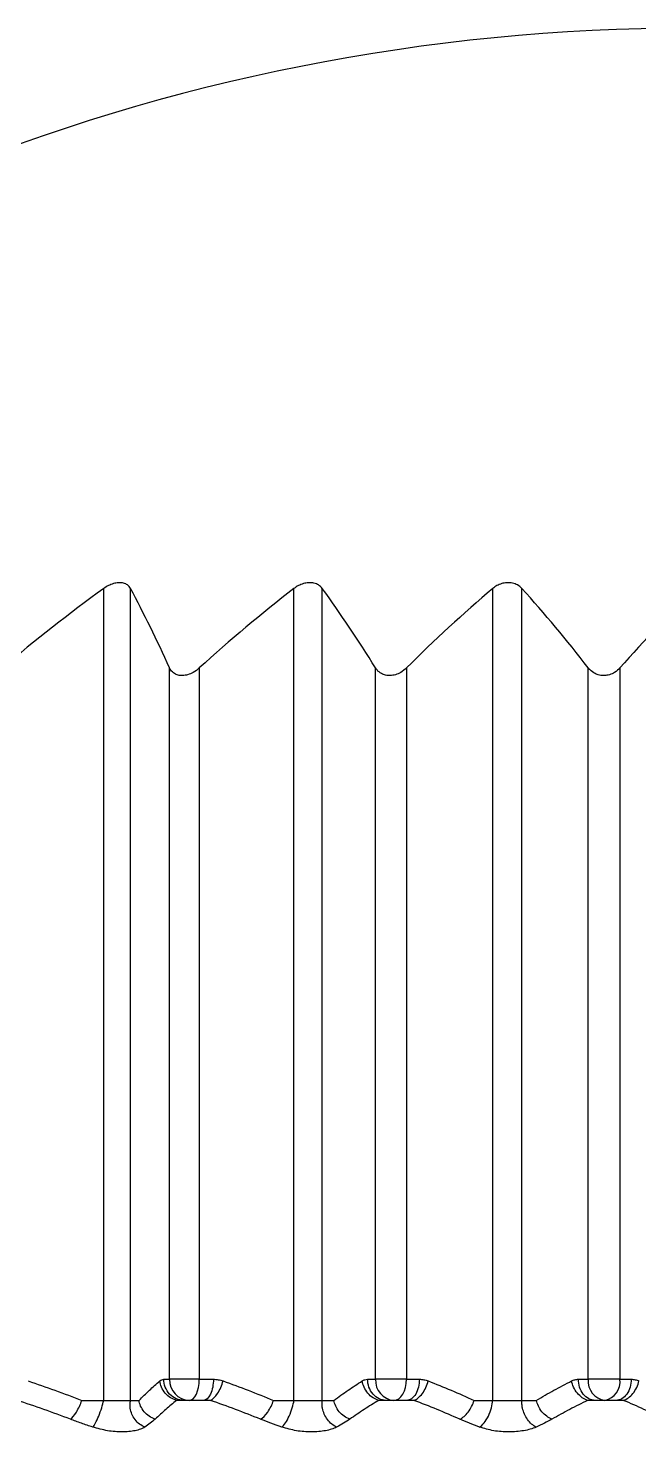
# Model space of a CAD drawing. Header units: inches. Extents: x 24920 to 61775, y 10942 to 38819.
# Drawn here: x 58778.04 to 58780.94, y 31336.41 to 31343.06 of the extents above; entities that cross this region are included whole.
import ezdxf

# ---------------------------------------------------------------- set-up
doc = ezdxf.new("R2010")
doc.units = ezdxf.units.IN
doc.header["$MEASUREMENT"] = 0
doc.layers.add('FF-FIXT', color=2, linetype='Continuous')

# ---------------------------------------------------------------- blocks, each defined once
blk = doc.blocks.new('sgg')
at = {"layer": 'FF-FIXT', "color": 8, "ltscale": 3}
for p, q in [((58778.4006, 31161.0596), (58778.4005, 31164.9051)), ((58778.528, 31161.0596), (58778.5279, 31164.9051)), ((58779.3027, 31161.0596), (58779.3026, 31164.9051)), ((58779.4371, 31161.0596), (58779.437, 31164.9051)), ((58780.245, 31161.0597), (58780.245, 31164.9051)), ((58780.3836, 31161.0597), (58780.3835, 31164.9051)), ((58778.713, 31161.1596), (58778.713, 31164.5288)), ((58778.8537, 31164.5288), (58778.8537, 31161.1596)), ((58779.6896, 31161.1596), (58779.6895, 31164.5289)), ((58779.8363, 31164.5289), (58779.8363, 31161.1596)), ((58780.6982, 31161.1597), (58780.6981, 31164.5289)), ((58780.8478, 31164.5289), (58780.8478, 31161.1597)), ((58778.6854, 31161.1596), (58778.713, 31161.1596)), ((58778.8537, 31161.1596), (58778.713, 31161.1596)), ((58778.8537, 31161.1596), (58778.9207, 31161.1596)), ((58779.6519, 31161.1596), (58779.6896, 31161.1596)), ((58779.8363, 31161.1596), (58779.6896, 31161.1596)), ((58779.8363, 31161.1596), (58779.8973, 31161.1596)), ((58780.6513, 31161.1597), (58780.6982, 31161.1597)), ((58780.8478, 31161.1597), (58780.6982, 31161.1597)), ((58780.8478, 31161.1597), (58780.9015, 31161.1597)), ((58778.2966, 31161.0596), (58778.4006, 31161.0596)), ((58778.528, 31161.0596), (58778.5681, 31161.0596)), ((58778.7786, 31161.0596), (58778.7458, 31161.0596)), ((58778.8732, 31161.0596), (58778.7786, 31161.0596)), ((58778.8062, 31161.0596), (58778.7786, 31161.0596)), ((58778.8732, 31161.0596), (58778.8062, 31161.0596)), ((58778.9063, 31161.0596), (58778.8732, 31161.0596)), ((58778.8904, 31161.0666), (58778.8814, 31161.0596)), ((58779.2053, 31161.0596), (58779.3027, 31161.0596)), ((58779.4371, 31161.0596), (58779.4918, 31161.0596)), ((58779.7388, 31161.0596), (58779.7045, 31161.0596)), ((58779.8374, 31161.0596), (58779.7388, 31161.0596)), ((58779.7765, 31161.0596), (58779.7388, 31161.0596)), ((58779.8374, 31161.0596), (58779.7765, 31161.0596)), ((58779.8719, 31161.0596), (58779.8374, 31161.0596)), ((58779.8593, 31161.0666), (58779.8459, 31161.0596)), ((58780.1564, 31161.0597), (58780.245, 31161.0597)), ((58780.3836, 31161.0597), (58780.4518, 31161.0597)), ((58780.73, 31161.0597), (58780.695, 31161.0597)), ((58780.7769, 31161.0597), (58780.73, 31161.0597)), ((58780.8306, 31161.0597), (58780.73, 31161.0597)), ((58780.8306, 31161.0597), (58780.7769, 31161.0597)), ((58780.8657, 31161.0597), (58780.8306, 31161.0597)), ((58780.8565, 31161.0666), (58780.8391, 31161.0596))]:
    blk.add_line(p, q, dxfattribs=at)
at = {"layer": 'FF-FIXT', "color": 8, "ltscale": 3, "flags": 128}
for points in [[(58778.8062, 31161.0596), (58778.8155, 31161.0615), (58778.8244, 31161.0672), (58778.8326, 31161.0765), (58778.8398, 31161.0889), (58778.8457, 31161.1041), (58778.8501, 31161.1214), (58778.8528, 31161.1401), (58778.8537, 31161.1596)], [(58779.7765, 31161.0596), (58779.7882, 31161.0616), (58779.7994, 31161.0673), (58779.8097, 31161.0765), (58779.8188, 31161.0889), (58779.8262, 31161.1041), (58779.8318, 31161.1214), (58779.8352, 31161.1401), (58779.8363, 31161.1596)]]:
    blk.add_lwpolyline(points, dxfattribs=at)
at = {"layer": 'FF-FIXT', "color": 8, "ltscale": 3}
for centre, radius, start, end in [((58781.1834, 31158.0597), 9.5, 90.00122, 134.64926), ((58778.8097, 31161.1563), 0.0968, 178.05271, 267.90762), ((58779.7835, 31161.1535), 0.0941, 176.27311, 265.70225), ((58780.789, 31161.1502), 0.0913, 174.02547, 262.39768), ((58780.7594, 31161.1472), 0.0893, 281.31784, 7.9954)]:
    blk.add_arc(centre, radius, start, end, dxfattribs=at)
for points, knots in [([(58778.5279, 31164.9051), (58778.5245, 31164.9114), (58778.5197, 31164.9172), (58778.5134, 31164.9218), (58778.5082, 31164.9255), (58778.5018, 31164.9286), (58778.4946, 31164.9305), (58778.4873, 31164.9324), (58778.479, 31164.9331), (58778.4703, 31164.9325), (58778.4627, 31164.9321), (58778.4547, 31164.9306), (58778.4469, 31164.9283), (58778.4388, 31164.926), (58778.4309, 31164.9227), (58778.4234, 31164.919), (58778.4153, 31164.9149), (58778.4076, 31164.9102), (58778.4005, 31164.9051)], [0, 0, 0, 0, 0.0000337382, 0.0000337382, 0.0000337382, 0.0000613606, 0.0000613606, 0.0000613606, 0.0000892256, 0.0000892256, 0.0000892256, 0.0001137012, 0.0001137012, 0.0001137012, 0.0001388699, 0.0001388699, 0.0001388699, 0.0001659953, 0.0001659953, 0.0001659953, 0.0001659953]), ([(58779.437, 31164.9051), (58779.4324, 31164.9114), (58779.4263, 31164.9172), (58779.4189, 31164.9218), (58779.4128, 31164.9256), (58779.4056, 31164.9286), (58779.3976, 31164.9305), (58779.3897, 31164.9324), (58779.3807, 31164.9331), (58779.3717, 31164.9326), (58779.3637, 31164.9321), (58779.3555, 31164.9306), (58779.3476, 31164.9283), (58779.3395, 31164.926), (58779.3317, 31164.9228), (58779.3244, 31164.919), (58779.3165, 31164.9149), (58779.3092, 31164.9102), (58779.3026, 31164.9051)], [0, 0, 0, 0, 0.0000337382, 0.0000337382, 0.0000337382, 0.0000613606, 0.0000613606, 0.0000613606, 0.0000892256, 0.0000892256, 0.0000892256, 0.0001137012, 0.0001137012, 0.0001137012, 0.0001388699, 0.0001388699, 0.0001388699, 0.0001659953, 0.0001659953, 0.0001659953, 0.0001659953]), ([(58780.3835, 31164.9051), (58780.3778, 31164.9114), (58780.3707, 31164.9172), (58780.3623, 31164.9218), (58780.3554, 31164.9256), (58780.3475, 31164.9286), (58780.339, 31164.9305), (58780.3305, 31164.9324), (58780.3211, 31164.9331), (58780.3119, 31164.9326), (58780.3038, 31164.9321), (58780.2955, 31164.9306), (58780.2878, 31164.9283), (58780.2798, 31164.926), (58780.2722, 31164.9228), (58780.2653, 31164.919), (58780.2578, 31164.915), (58780.251, 31164.9102), (58780.245, 31164.9051)], [0, 0, 0, 0, 0.0000337382, 0.0000337382, 0.0000337382, 0.0000613606, 0.0000613606, 0.0000613606, 0.0000892256, 0.0000892256, 0.0000892256, 0.0001137012, 0.0001137012, 0.0001137012, 0.0001388699, 0.0001388699, 0.0001388699, 0.0001659953, 0.0001659953, 0.0001659953, 0.0001659953]), ([(58778.8537, 31164.5288), (58778.845, 31164.521), (58778.8351, 31164.5136), (58778.8242, 31164.5076), (58778.8161, 31164.5032), (58778.8073, 31164.4993), (58778.7984, 31164.4967), (58778.7908, 31164.4945), (58778.7828, 31164.4931), (58778.7753, 31164.4928), (58778.7677, 31164.4925), (58778.7603, 31164.4932), (58778.7537, 31164.4949), (58778.7472, 31164.4965), (58778.7413, 31164.499), (58778.7362, 31164.5021), (58778.7288, 31164.5067), (58778.7229, 31164.5126), (58778.7184, 31164.5191), (58778.7163, 31164.5222), (58778.7145, 31164.5255), (58778.713, 31164.5288)], [0, 0, 0, 0, 0.000037755, 0.000037755, 0.000037755, 0.0000657467, 0.0000657467, 0.0000657467, 0.0000895473, 0.0000895473, 0.0000895473, 0.0001134069, 0.0001134069, 0.0001134069, 0.0001365653, 0.0001365653, 0.0001365653, 0.0001706438, 0.0001706438, 0.0001706438, 0.000186607, 0.000186607, 0.000186607, 0.000186607]), ([(58779.8363, 31164.5289), (58779.8284, 31164.521), (58779.8191, 31164.5137), (58779.8086, 31164.5076), (58779.8009, 31164.5032), (58779.7923, 31164.4994), (58779.7833, 31164.4968), (58779.7757, 31164.4945), (58779.7676, 31164.4932), (58779.7598, 31164.4928), (58779.7519, 31164.4925), (58779.7441, 31164.4932), (58779.7369, 31164.4949), (58779.73, 31164.4965), (58779.7234, 31164.499), (58779.7177, 31164.5021), (58779.7093, 31164.5067), (58779.7022, 31164.5126), (58779.6966, 31164.5192), (58779.694, 31164.5223), (58779.6916, 31164.5255), (58779.6895, 31164.5289)], [0, 0, 0, 0, 0.000037755, 0.000037755, 0.000037755, 0.0000657467, 0.0000657467, 0.0000657467, 0.0000895473, 0.0000895473, 0.0000895473, 0.0001134069, 0.0001134069, 0.0001134069, 0.0001365653, 0.0001365653, 0.0001365653, 0.0001706438, 0.0001706438, 0.0001706438, 0.000186607, 0.000186607, 0.000186607, 0.000186607]), ([(58780.8478, 31164.5289), (58780.8408, 31164.521), (58780.8324, 31164.5137), (58780.8226, 31164.5077), (58780.8153, 31164.5032), (58780.807, 31164.4994), (58780.7982, 31164.4968), (58780.7908, 31164.4946), (58780.7828, 31164.4932), (58780.7748, 31164.4929), (58780.7669, 31164.4925), (58780.7588, 31164.4933), (58780.7512, 31164.4949), (58780.7439, 31164.4965), (58780.7369, 31164.499), (58780.7306, 31164.5022), (58780.7214, 31164.5067), (58780.7133, 31164.5127), (58780.7067, 31164.5192), (58780.7036, 31164.5223), (58780.7007, 31164.5255), (58780.6981, 31164.5289)], [0, 0, 0, 0, 0.000037755, 0.000037755, 0.000037755, 0.0000657467, 0.0000657467, 0.0000657467, 0.0000895473, 0.0000895473, 0.0000895473, 0.0001134069, 0.0001134069, 0.0001134069, 0.0001365653, 0.0001365653, 0.0001365653, 0.0001706438, 0.0001706438, 0.0001706438, 0.000186607, 0.000186607, 0.000186607, 0.000186607]), ([(58778.0418, 31161.1517), (58778.0844, 31161.1372), (58778.1699, 31161.1082), (58778.2543, 31161.0758), (58778.2966, 31161.0596)], [0, 0, 0, 0, 0.498413, 1, 1, 1, 1]), ([(58778.5681, 31161.0596), (58778.5844, 31161.0758), (58778.617, 31161.1082), (58778.65, 31161.1373), (58778.6664, 31161.1518)], [0, 0, 0, 0, 0.501585, 1, 1, 1, 1]), ([(58778.6664, 31161.1518), (58778.6695, 31161.154), (58778.6758, 31161.1586), (58778.6822, 31161.1593), (58778.6854, 31161.1596)], [0, 0, 0, 0, 0.498577, 1, 1, 1, 1]), ([(58778.7458, 31161.0596), (58778.727, 31161.0647), (58778.707, 31161.0766), (58778.6775, 31161.1109), (58778.6686, 31161.1324), (58778.6664, 31161.1518)], [0, 0, 0, 0, 0.5, 0.5, 1, 1, 1, 1]), ([(58778.7786, 31161.0596), (58778.7567, 31161.0596), (58778.7309, 31161.0694), (58778.6945, 31161.1084), (58778.6854, 31161.1361), (58778.6854, 31161.1596)], [0, 0, 0, 0, 0.5, 0.5, 1, 1, 1, 1]), ([(58778.9207, 31161.1596), (58778.9207, 31161.1361), (58778.916, 31161.1084), (58778.8975, 31161.0694), (58778.8844, 31161.0596), (58778.8732, 31161.0596)], [0, 0, 0, 0, 0.5, 0.5, 1, 1, 1, 1]), ([(58778.9063, 31161.0596), (58778.9165, 31161.0645), (58778.9289, 31161.0757), (58778.9515, 31161.1095), (58778.9612, 31161.1315), (58778.9667, 31161.1518)], [0, 0, 0, 0, 0.5, 0.5, 1, 1, 1, 1]), ([(58778.9207, 31161.1596), (58778.9285, 31161.1593), (58778.9441, 31161.1586), (58778.9592, 31161.154), (58778.9667, 31161.1518)], [0, 0, 0, 0, 0.501141, 1, 1, 1, 1]), ([(58778.9667, 31161.1518), (58779.0066, 31161.1373), (58779.0866, 31161.1082), (58779.1656, 31161.0758), (58779.2053, 31161.0596)], [0, 0, 0, 0, 0.498413, 1, 1, 1, 1]), ([(58779.4918, 31161.0596), (58779.5141, 31161.0759), (58779.5586, 31161.1082), (58779.6036, 31161.1373), (58779.626, 31161.1518)], [0, 0, 0, 0, 0.501588, 1, 1, 1, 1]), ([(58779.626, 31161.1518), (58779.6303, 31161.154), (58779.6388, 31161.1586), (58779.6475, 31161.1593), (58779.6519, 31161.1596)], [0, 0, 0, 0, 0.4985774, 1, 1, 1, 1]), ([(58779.7045, 31161.0596), (58779.6867, 31161.0647), (58779.6675, 31161.0766), (58779.6383, 31161.1109), (58779.629, 31161.1324), (58779.626, 31161.1518)], [0, 0, 0, 0, 0.5, 0.5, 1, 1, 1, 1]), ([(58779.7388, 31161.0596), (58779.7183, 31161.0596), (58779.6944, 31161.0694), (58779.6604, 31161.1085), (58779.6519, 31161.1361), (58779.6519, 31161.1596)], [0, 0, 0, 0, 0.5, 0.5, 1, 1, 1, 1]), ([(58779.8973, 31161.1596), (58779.8973, 31161.1361), (58779.8914, 31161.1085), (58779.8681, 31161.0694), (58779.8515, 31161.0596), (58779.8374, 31161.0596)], [0, 0, 0, 0, 0.5, 0.5, 1, 1, 1, 1]), ([(58779.8719, 31161.0596), (58779.8843, 31161.0645), (58779.8989, 31161.0757), (58779.9241, 31161.1095), (58779.9341, 31161.1316), (58779.9392, 31161.1518)], [0, 0, 0, 0, 0.5, 0.5, 1, 1, 1, 1]), ([(58779.8973, 31161.1596), (58779.9044, 31161.1593), (58779.9186, 31161.1586), (58779.9324, 31161.154), (58779.9392, 31161.1518)], [0, 0, 0, 0, 0.501141, 1, 1, 1, 1]), ([(58779.9392, 31161.1518), (58779.9755, 31161.1373), (58780.0484, 31161.1082), (58780.1203, 31161.0759), (58780.1564, 31161.0597)], [0, 0, 0, 0, 0.498413, 1, 1, 1, 1]), ([(58780.4518, 31161.0597), (58780.4796, 31161.0759), (58780.535, 31161.1082), (58780.5911, 31161.1373), (58780.619, 31161.1518)], [0, 0, 0, 0, 0.5015849, 1, 1, 1, 1]), ([(58780.619, 31161.1518), (58780.6243, 31161.1541), (58780.6349, 31161.1586), (58780.6458, 31161.1593), (58780.6513, 31161.1597)], [0, 0, 0, 0, 0.498577, 1, 1, 1, 1]), ([(58780.695, 31161.0597), (58780.6786, 31161.0647), (58780.6605, 31161.0767), (58780.6323, 31161.1109), (58780.6228, 31161.1325), (58780.619, 31161.1518)], [0, 0, 0, 0, 0.5, 0.5, 1, 1, 1, 1]), ([(58780.73, 31161.0597), (58780.7115, 31161.0597), (58780.6897, 31161.0694), (58780.659, 31161.1085), (58780.6513, 31161.1361), (58780.6513, 31161.1597)], [0, 0, 0, 0, 0.5, 0.5, 1, 1, 1, 1]), ([(58780.9015, 31161.1597), (58780.9015, 31161.1361), (58780.8946, 31161.1085), (58780.8669, 31161.0694), (58780.8473, 31161.0597), (58780.8306, 31161.0597)], [0, 0, 0, 0, 0.5, 0.5, 1, 1, 1, 1]), ([(58780.8657, 31161.0597), (58780.88, 31161.0645), (58780.8964, 31161.0757), (58780.9237, 31161.1096), (58780.9339, 31161.1316), (58780.9384, 31161.1518)], [0, 0, 0, 0, 0.5, 0.5, 1, 1, 1, 1]), ([(58780.9015, 31161.1597), (58780.9078, 31161.1593), (58780.9203, 31161.1586), (58780.9324, 31161.1541), (58780.9384, 31161.1518)], [0, 0, 0, 0, 0.501141, 1, 1, 1, 1]), ([(58778.2424, 31160.9705), (58778.2005, 31160.9861), (58778.1167, 31161.0174), (58778.0319, 31161.0455), (58777.9895, 31161.0596)], [0, 0, 0, 0, 0.5, 1, 1, 1, 1]), ([(58778.2424, 31160.9705), (58778.2507, 31160.9761), (58778.2611, 31160.988), (58778.281, 31161.0208), (58778.2902, 31161.0411), (58778.2966, 31161.0596)], [0, 0, 0, 0, 0.5, 0.5, 1, 1, 1, 1]), ([(58778.3486, 31160.9329), (58778.356, 31160.9415), (58778.3668, 31160.9606), (58778.3872, 31161.0104), (58778.3959, 31161.0389), (58778.4006, 31161.0596)], [0, 0, 0, 0, 0.5, 0.5, 1, 1, 1, 1]), ([(58778.4006, 31161.0596), (58778.4098, 31161.0595), (58778.4196, 31161.0596), (58778.4293, 31161.0596), (58778.4405, 31161.0596), (58778.4519, 31161.0596), (58778.4627, 31161.0596), (58778.4734, 31161.0596), (58778.4838, 31161.0596), (58778.4929, 31161.0596), (58778.502, 31161.0596), (58778.5101, 31161.0596), (58778.5165, 31161.0596), (58778.5212, 31161.0596), (58778.525, 31161.0595), (58778.528, 31161.0596)], [0, 0, 0, 0, 0.0000293081, 0.0000293081, 0.0000293081, 0.0000629559, 0.0000629559, 0.0000629559, 0.0000966487, 0.0000966487, 0.0000966487, 0.0001303415, 0.0001303415, 0.0001303415, 0.0001544285, 0.0001544285, 0.0001544285, 0.0001544285]), ([(58778.5951, 31160.9329), (58778.5865, 31160.9372), (58778.5695, 31160.946), (58778.5484, 31160.9679), (58778.533, 31160.9941), (58778.5259, 31161.0196), (58778.5246, 31161.0418), (58778.5269, 31161.0537), (58778.528, 31161.0596)], [0, 0, 0, 0, 0.187319, 0.374876, 0.562147, 0.749607, 0.875012, 1, 1, 1, 1]), ([(58778.644, 31160.9705), (58778.6249, 31160.9765), (58778.6056, 31160.9894), (58778.5782, 31161.0226), (58778.5704, 31161.0423), (58778.5681, 31161.0596)], [0, 0, 0, 0, 0.5, 0.5, 1, 1, 1, 1]), ([(58778.7458, 31161.0596), (58778.7287, 31161.0456), (58778.6946, 31161.0174), (58778.6608, 31160.9861), (58778.644, 31160.9705)], [0, 0, 0, 0, 0.5, 1, 1, 1, 1]), ([(58779.1439, 31160.9705), (58779.1045, 31160.9861), (58779.0258, 31161.0174), (58778.9461, 31161.0456), (58778.9063, 31161.0596)], [0, 0, 0, 0, 0.5, 1, 1, 1, 1]), ([(58779.1439, 31160.9705), (58779.1544, 31160.9762), (58779.167, 31160.988), (58779.1897, 31161.0208), (58779.1993, 31161.0411), (58779.2053, 31161.0596)], [0, 0, 0, 0, 0.5, 0.5, 1, 1, 1, 1]), ([(58779.2448, 31160.9329), (58779.2552, 31160.9415), (58779.2689, 31160.9606), (58779.2916, 31161.0104), (58779.2996, 31161.0389), (58779.3027, 31161.0596)], [0, 0, 0, 0, 0.5, 0.5, 1, 1, 1, 1]), ([(58779.3027, 31161.0596), (58779.3112, 31161.0595), (58779.3206, 31161.0596), (58779.3302, 31161.0596), (58779.3412, 31161.0596), (58779.3526, 31161.0596), (58779.3637, 31161.0596), (58779.3748, 31161.0596), (58779.3858, 31161.0596), (58779.3957, 31161.0596), (58779.4057, 31161.0596), (58779.4149, 31161.0597), (58779.4226, 31161.0596), (58779.4282, 31161.0596), (58779.4331, 31161.0596), (58779.4371, 31161.0596)], [0, 0, 0, 0, 0.0000293073, 0.0000293073, 0.0000293073, 0.0000629551, 0.0000629551, 0.0000629551, 0.0000966479, 0.0000966479, 0.0000966479, 0.0001303408, 0.0001303408, 0.0001303408, 0.0001544286, 0.0001544286, 0.0001544286, 0.0001544286]), ([(58779.505, 31160.9329), (58779.497, 31160.9373), (58779.481, 31160.946), (58779.4607, 31160.968), (58779.4453, 31160.9941), (58779.4374, 31161.0196), (58779.435, 31161.0418), (58779.4364, 31161.0537), (58779.4371, 31161.0596)], [0, 0, 0, 0, 0.187319, 0.374876, 0.562147, 0.749607, 0.875012, 1, 1, 1, 1]), ([(58779.5677, 31160.9705), (58779.5495, 31160.9766), (58779.5308, 31160.9894), (58779.5034, 31161.0227), (58779.495, 31161.0423), (58779.4918, 31161.0596)], [0, 0, 0, 0, 0.5, 0.5, 1, 1, 1, 1]), ([(58779.7045, 31161.0596), (58779.6816, 31161.0456), (58779.6357, 31161.0174), (58779.5904, 31160.9861), (58779.5677, 31160.9705)], [0, 0, 0, 0, 0.500001, 1, 1, 1, 1]), ([(58780.0891, 31160.9705), (58780.0531, 31160.9861), (58779.9811, 31161.0174), (58779.9083, 31161.0456), (58779.8719, 31161.0596)], [0, 0, 0, 0, 0.5, 1, 1, 1, 1]), ([(58780.0891, 31160.9705), (58780.1018, 31160.9762), (58780.1163, 31160.988), (58780.1411, 31161.0208), (58780.151, 31161.0412), (58780.1564, 31161.0597)], [0, 0, 0, 0, 0.5, 0.5, 1, 1, 1, 1]), ([(58780.1826, 31160.9329), (58780.1958, 31160.9415), (58780.2121, 31160.9606), (58780.2366, 31161.0104), (58780.2437, 31161.0389), (58780.245, 31161.0597)], [0, 0, 0, 0, 0.5, 0.5, 1, 1, 1, 1]), ([(58780.245, 31161.0596), (58780.2529, 31161.0596), (58780.2616, 31161.0597), (58780.2708, 31161.0597), (58780.2813, 31161.0597), (58780.2926, 31161.0597), (58780.3038, 31161.0597), (58780.315, 31161.0597), (58780.3264, 31161.0597), (58780.337, 31161.0597), (58780.3476, 31161.0597), (58780.3577, 31161.0597), (58780.3665, 31161.0597), (58780.3729, 31161.0596), (58780.3787, 31161.0596), (58780.3836, 31161.0596)], [0, 0, 0, 0, 0.0000293073, 0.0000293073, 0.0000293073, 0.0000629551, 0.0000629551, 0.0000629551, 0.0000966479, 0.0000966479, 0.0000966479, 0.0001303408, 0.0001303408, 0.0001303408, 0.0001544286, 0.0001544286, 0.0001544286, 0.0001544286]), ([(58780.4509, 31160.9329), (58780.4436, 31160.9373), (58780.4291, 31160.946), (58780.4099, 31160.968), (58780.3948, 31160.9941), (58780.3864, 31161.0196), (58780.3829, 31161.0418), (58780.3834, 31161.0537), (58780.3836, 31161.0597)], [0, 0, 0, 0, 0.187319, 0.374876, 0.562147, 0.749607, 0.875012, 1, 1, 1, 1]), ([(58780.5261, 31160.9705), (58780.5093, 31160.9766), (58780.4915, 31160.9894), (58780.4646, 31161.0227), (58780.4558, 31161.0423), (58780.4518, 31161.0597)], [0, 0, 0, 0, 0.5, 0.5, 1, 1, 1, 1]), ([(58780.695, 31161.0597), (58780.6667, 31161.0456), (58780.6101, 31161.0175), (58780.5541, 31160.9862), (58780.5261, 31160.9705)], [0, 0, 0, 0, 0.5, 1, 1, 1, 1]), ([(58781.0578, 31160.9705), (58781.0259, 31160.9862), (58780.9623, 31161.0175), (58780.8979, 31161.0456), (58780.8657, 31161.0597)], [0, 0, 0, 0, 0.5000001, 1, 1, 1, 1]), ([(58778.3486, 31160.9329), (58778.3306, 31160.9389), (58778.2945, 31160.951), (58778.2598, 31160.964), (58778.2424, 31160.9705)], [0, 0, 0, 0, 0.5000034, 1, 1, 1, 1]), ([(58778.5951, 31160.9329), (58778.5886, 31160.9294), (58778.5758, 31160.9224), (58778.5499, 31160.9155), (58778.5206, 31160.9112), (58778.4779, 31160.9094), (58778.4189, 31160.9135), (58778.372, 31160.9264), (58778.3486, 31160.9329)], [0, 0, 0, 0, 0.125244, 0.250421, 0.375688, 0.500928, 0.750633, 1, 1, 1, 1]), ([(58778.644, 31160.9705), (58778.6367, 31160.964), (58778.6222, 31160.951), (58778.6041, 31160.9389), (58778.5951, 31160.9329)], [0, 0, 0, 0, 0.4999966, 1, 1, 1, 1]), ([(58779.2448, 31160.9329), (58779.2275, 31160.9389), (58779.193, 31160.951), (58779.1602, 31160.964), (58779.1439, 31160.9705)], [0, 0, 0, 0, 0.500003, 1, 1, 1, 1]), ([(58779.505, 31160.9329), (58779.4972, 31160.9294), (58779.4816, 31160.9225), (58779.4523, 31160.9155), (58779.4203, 31160.9112), (58779.3747, 31160.9094), (58779.3135, 31160.9136), (58779.2677, 31160.9264), (58779.2448, 31160.9329)], [0, 0, 0, 0, 0.125244, 0.250422, 0.37569, 0.50093, 0.750634, 1, 1, 1, 1]), ([(58779.5677, 31160.9705), (58779.5581, 31160.964), (58779.5388, 31160.951), (58779.5162, 31160.9389), (58779.505, 31160.9329)], [0, 0, 0, 0, 0.499997, 1, 1, 1, 1]), ([(58780.1826, 31160.9329), (58780.1665, 31160.9389), (58780.1342, 31160.951), (58780.1041, 31160.964), (58780.0891, 31160.9705)], [0, 0, 0, 0, 0.5000034, 1, 1, 1, 1]), ([(58780.4509, 31160.9329), (58780.4419, 31160.9294), (58780.424, 31160.9225), (58780.392, 31160.9155), (58780.3578, 31160.9112), (58780.3103, 31160.9094), (58780.2483, 31160.9136), (58780.2045, 31160.9265), (58780.1826, 31160.9329)], [0, 0, 0, 0, 0.125244, 0.250422, 0.37569, 0.50093, 0.750634, 1, 1, 1, 1]), ([(58780.5261, 31160.9705), (58780.5143, 31160.964), (58780.4907, 31160.951), (58780.4641, 31160.9389), (58780.4509, 31160.9329)], [0, 0, 0, 0, 0.499997, 1, 1, 1, 1])]:
    blk.add_open_spline(points, degree=3, knots=knots, dxfattribs=at)
for points in [[(58778.4005, 31164.9051), (58778.2362, 31164.7862), (58778.0763, 31164.6608), (58777.921, 31164.5288)], [(58778.713, 31164.5288), (58778.653, 31164.6608), (58778.5913, 31164.7862), (58778.5279, 31164.9051)], [(58779.3026, 31164.9051), (58779.1487, 31164.7862), (58778.9991, 31164.6608), (58778.8537, 31164.5288)], [(58779.6895, 31164.5289), (58779.6077, 31164.6608), (58779.5235, 31164.7862), (58779.437, 31164.9051)], [(58780.245, 31164.9051), (58780.1049, 31164.7862), (58779.9686, 31164.6608), (58779.8363, 31164.5289)], [(58780.6981, 31164.5289), (58780.5962, 31164.6608), (58780.4914, 31164.7862), (58780.3835, 31164.9051)], [(58781.2075, 31164.9051), (58781.0842, 31164.7862), (58780.9643, 31164.6608), (58780.8478, 31164.5289)]]:
    blk.add_open_spline(points, degree=3, dxfattribs=at)

msp = doc.modelspace()

# ---------------------------------------------------------------- block references
msp.add_blockref('sgg', (0, 175.5))

doc.saveas('drawing.dxf')
